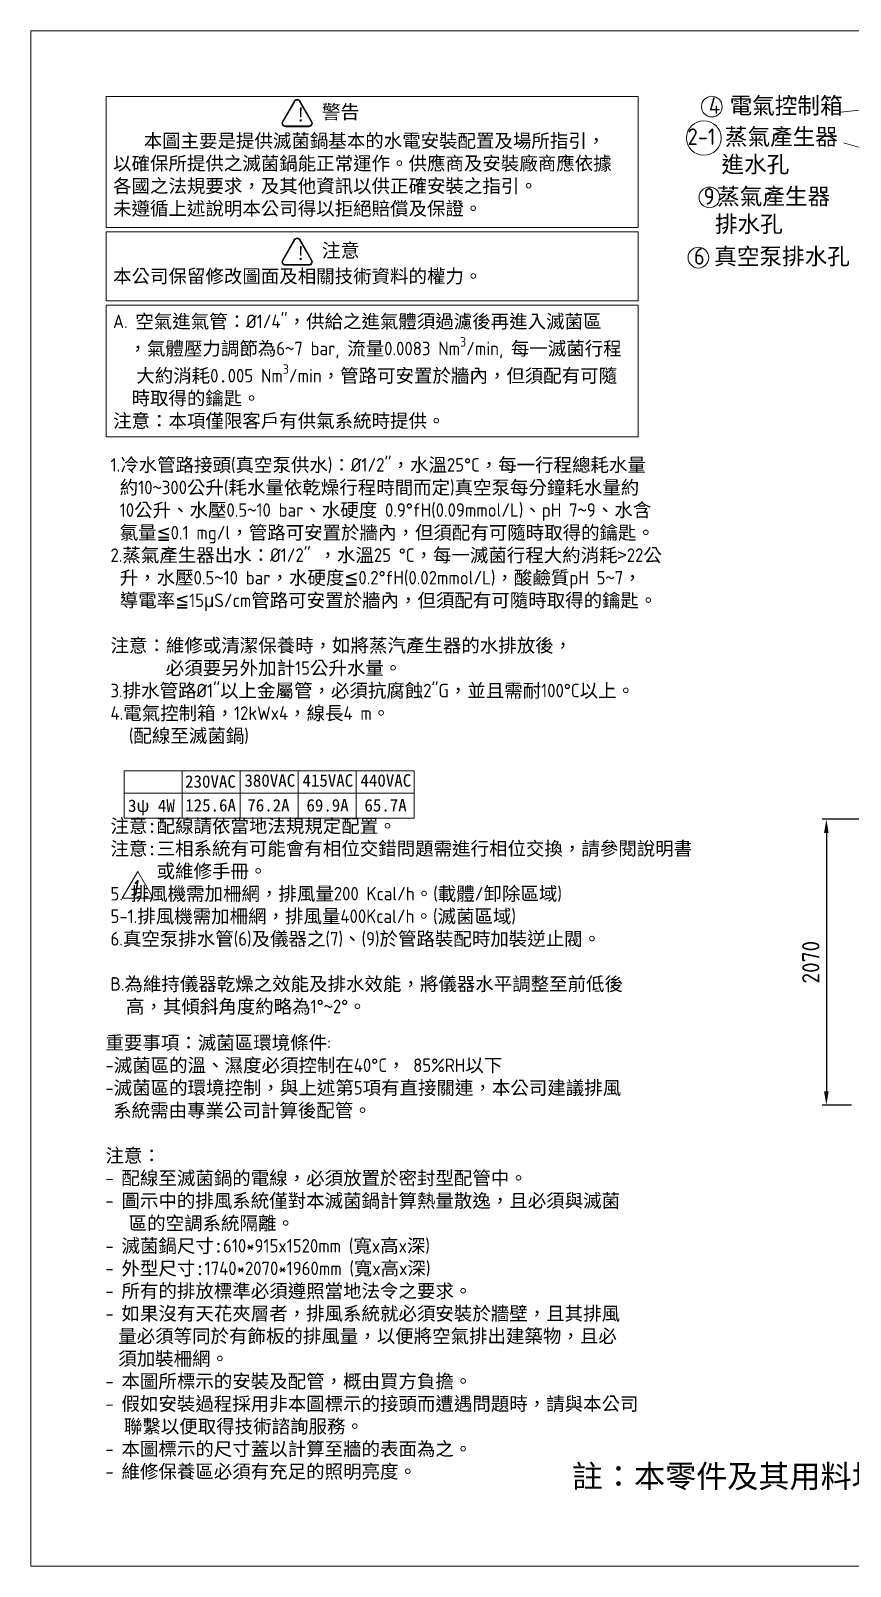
# Model space of a CAD drawing. Header units: millimetres. Extents: x -96603 to 124772, y -7961 to 11116.
# Drawn here: x 0 to 5933, y 0 to 11116 of the extents above; entities that cross this region are included whole.
import ezdxf

# ---------------------------------------------------------------- set-up
doc = ezdxf.new("R2010")
doc.units = ezdxf.units.MM
doc.layers.get('0').update_dxf_attribs({"lineweight": 15})
for name, color, linetype, lineweight in [('D', 3, 'Continuous', 13), ('F', 7, 'Continuous', 15), ('T', 4, 'Continuous', 15)]:
    doc.layers.add(name, color=color, linetype=linetype, lineweight=lineweight)
doc.styles.get("Standard").update_dxf_attribs({"font": 'KAIU.TTF'})
doc.styles.add('STU25', font='isocp2.shx')
doc.styles.add('Text', font='romans.shx', dxfattribs={"width": 0.8, "oblique": 10})
doc.dimstyles.new('STU25', dxfattribs={"dimscale": 50, "dimtxt": 2.5, "dimasz": 2, "dimexe": 0.6, "dimexo": 1, "dimgap": 1, "dimtad": 1, "dimdsep": 46, "dimtxsty": 'STU25', "dimcen": 2, "dimazin": 2, "dimtfac": 1, "dimtmove": 0, "dimatfit": 3, "dimfxl": 0, "dimtolj": 1, "dimtzin": 0, "dimarcsym": 0})

# ---------------------------------------------------------------- blocks, each defined once
blk = doc.blocks.new('*D6')
at = {"layer": 'D', "color": 0, "lineweight": -2, "transparency": 16777216}
for p, q in [((6741, 5408), (5730, 5408)), ((5760, 5308), (5760, 3438)), ((5941, 3338), (5730, 3338))]:
    blk.add_line(p, q, dxfattribs=at)
at = {"layer": 'D', "color": 0, "transparency": 16777216}
for points in [[(5743, 5308), (5776, 5308), (5760, 5408)], [(5743, 3438), (5776, 3438), (5760, 3338)]]:
    blk.add_solid(points, dxfattribs=at)
at = {"layer": 'Defpoints', "color": 0, "transparency": 16777216}
for p in [(6791, 5408), (5760, 3338), (5991, 3338)]:
    blk.add_point(p, dxfattribs=at)
at = {"layer": 'D', "color": 0, "transparency": 16777216, "insert": (5647, 4373), "char_height": 125, "attachment_point": 5, "rotation": 90, "style": 'STU25'}
blk.add_mtext('\\A1;2070', dxfattribs=at)

msp = doc.modelspace()

# ---------------------------------------------------------------- hatches: boundary and pattern name
at = {"layer": 'D'}
h = msp.add_hatch(color=11, dxfattribs=at)
edge = h.paths.add_edge_path()
edge.add_line((1907.187, 10606.817), (1821.828, 10458.971))
edge.add_arc((1843.479, 10446.471), 25, 149.9999999, 270)
edge.add_line((1843.479, 10421.471), (2014.197, 10421.471))
edge.add_arc((2014.197, 10446.471), 25, 270, 389.9999999)
edge.add_line((2035.848, 10458.971), (1950.489, 10606.817))
edge.add_arc((1928.838, 10594.317), 25, 30, 150)
edge = h.paths.add_edge_path(flags=16)
edge.add_arc((1928.838, 10594.317), 20, 30, 150)
edge.add_line((1911.518, 10604.317), (1826.159, 10456.471))
edge.add_arc((1843.479, 10446.471), 20, 149.9999999, 270)
edge.add_line((1843.479, 10426.471), (2014.197, 10426.471))
edge.add_arc((2014.197, 10446.471), 20, 270, 389.9999999)
edge.add_line((2031.518, 10456.471), (1946.159, 10604.317))
h = msp.add_hatch(color=11, dxfattribs=at)
edge = h.paths.add_edge_path()
edge.add_line((1907.187, 9603.983), (1821.828, 9456.137))
edge.add_arc((1843.479, 9443.637), 25, 149.9999999, 270)
edge.add_line((1843.479, 9418.637), (2014.197, 9418.637))
edge.add_arc((2014.197, 9443.637), 25, 270, 389.9999999)
edge.add_line((2035.848, 9456.137), (1950.489, 9603.983))
edge.add_arc((1928.838, 9591.483), 25, 30, 150)
edge = h.paths.add_edge_path(flags=16)
edge.add_arc((1928.838, 9591.483), 20, 30, 150)
edge.add_line((1911.518, 9601.483), (1826.159, 9453.637))
edge.add_arc((1843.479, 9443.637), 20, 149.9999999, 270)
edge.add_line((1843.479, 9423.637), (2014.197, 9423.637))
edge.add_arc((2014.197, 9443.637), 20, 270, 389.9999999)
edge.add_line((2031.518, 9453.637), (1946.159, 9601.483))

# ---------------------------------------------------------------- linework, layer by layer
at = {"layer": 'D', "color": 11}
for p, q in [((1907.187, 10606.817), (1821.828, 10458.971)), ((1911.518, 10604.317), (1826.159, 10456.471)), ((1946.159, 10604.317), (2031.518, 10456.471)), ((1950.489, 10606.817), (2035.848, 10458.971)), ((1843.479, 10426.471), (2014.197, 10426.471)), ((1843.479, 10421.471), (2014.197, 10421.471)), ((1907.187, 9603.983), (1821.828, 9456.137)), ((1911.518, 9601.483), (1826.159, 9453.637)), ((1946.159, 9601.483), (2031.518, 9453.637)), ((1950.489, 9603.983), (2035.848, 9456.137)), ((1843.479, 9423.637), (2014.197, 9423.637)), ((1843.479, 9418.637), (2014.197, 9418.637)), ((545.594, 9128.572), (4396.878, 9128.572)), ((545.594, 8177.098), (545.594, 9128.572)), ((4396.878, 9128.572), (4396.878, 8177.098)), ((4396.878, 8177.098), (545.594, 8177.098))]:
    msp.add_line(p, q, dxfattribs=at)
at = {"layer": 'D'}
for p, q in [((6466.464, 10595.172), (5864.074, 10526.194)), ((7313.229, 9890.288), (5884.831, 10304.669)), ((675.657, 5758.548), (675.657, 5416.493)), ((675.657, 5758.548), (2775.657, 5758.548)), ((1095.657, 5758.548), (1095.657, 5416.493)), ((1515.657, 5758.548), (1515.657, 5416.493)), ((1935.657, 5758.548), (1935.657, 5416.493)), ((2355.657, 5758.548), (2355.657, 5416.493)), ((2775.657, 5758.548), (2775.657, 5416.493)), ((675.657, 5596.493), (2775.657, 5596.493)), ((675.657, 5416.493), (2775.657, 5416.493))]:
    msp.add_line(p, q, dxfattribs=at)
at = {"layer": 'D', "color": 11}
for points in [[(545.594, 10639.488), (4396.878, 10640.305), (4396.878, 9691.861), (545.594, 9691.861)], [(545.594, 9659.362), (4396.878, 9659.362), (4396.878, 9161.766), (545.594, 9161.766)]]:
    msp.add_lwpolyline(points, close=True, dxfattribs=at)
at = {"layer": 'D'}
for centre, radius in [((4930.74, 10566.809), 75), ((4872.525, 10339.235), 125), ((4913.287, 9909.818), 75), ((4833.149, 9473.226), 75)]:
    msp.add_circle(centre, radius, dxfattribs=at)
at = {"layer": 'D', "color": 11}
for centre, radius, start, end in [((1928.838, 10594.317), 25, 30, 150), ((1928.838, 10594.317), 20, 30, 150), ((1843.479, 10446.471), 25, 149.9999999, 270), ((1843.479, 10446.471), 20, 149.9999999, 270), ((2014.197, 10446.471), 25, 270, 29.9999999), ((2014.197, 10446.471), 20, 270, 29.9999999), ((1928.838, 9591.483), 25, 30, 150), ((1928.838, 9591.483), 20, 30, 150), ((1843.479, 9443.637), 25, 149.9999999, 270), ((1843.479, 9443.637), 20, 149.9999999, 270), ((2014.197, 9443.637), 25, 270, 29.9999999), ((2014.197, 9443.637), 20, 270, 29.9999999)]:
    msp.add_arc(centre, radius, start, end, dxfattribs=at)
at = {"layer": 'F', "color": 6}
msp.add_lwpolyline([(0, 11116.226), (0, 0), (15810.943, 0), (15810.943, 11116.226)], close=True, dxfattribs=at)
at = {"layer": 'F', "color": 7}
msp.add_lwpolyline([(775.024, 5030.642), (662.913, 4836.461), (887.134, 4836.461)], close=True, dxfattribs=at)

# ---------------------------------------------------------------- texts
at = {"insert": (3917.375, 734.44), "char_height": 165.0076, "attachment_point": 1, "style": 'STU25'}
msp.add_mtext('{\\f標楷體|b0|i0|c136|p65;註：本零件及其用料均須符合}RoHS{\\f標楷體|b0|i0|c136|p65;指令。}', dxfattribs=at)
at = {"layer": 'D', "color": 11, "attachment_point": 1, "style": 'STU25'}
for s, insert, char_height in [('{\\f標楷體|b0|i0|c136|p65;!}', (1920.527, 10559.587), 100), ('{\\f標楷體|b0|i0|c136|p65;警告}', (2107.04, 10578.955), 100), ('\\A1;\\P  {\\f????|b0|i0|c0|p54;   \\f標楷體|b0|i0|c136|p65;本圖主要是提供滅菌鍋基本的水電安裝配置及場所指引，\\P以確保所提供之滅菌鍋能正常運作。供應商及安裝廠商應依據\\P各國之法規要求，及其他資訊以供正確安裝之指引。\\P未遵循上述說明本公司得以拒絕賠償及保證。\\P\\P\\P本公司保留修改圖面及相關技術資料的權力。\\P\\P}A. {\\f標楷體|b0|i0|c136|p65;空氣進氣管：}%%c1/4"{\\f標楷體|b0|i0|c136|p65;，供給之進氣體須過濾後再進入滅菌區\\P}  {\\f標楷體|b0|i0|c136|p65;，氣體壓力調節為}6{\\f標楷體|b0|i0|c136|p65;~}7 bar, {\\f標楷體|b0|i0|c136|p65;流量}0.0083 Nm{\\H0.7x;\\S3^ ;}/min, {\\f標楷體|b0|i0|c136|p65;每一滅菌行程\\P}   {\\f標楷體|b0|i0|c136|p65;大約消耗}0{\\f標楷體|b0|i0|c136|p65;.}005 Nm{\\H0.7x;\\S3^ ;}/min{\\f標楷體|b0|i0|c136|p65;，管路可安置於牆內，但須配有可隨\\P  時取得的鑰匙。\\P注意：本項僅限客戶有供氣系統時提供。}', (596.284, 10531.66), 98), ('{\\f標楷體|b0|i0|c136|p65;注意}', (2107.04, 9576.122), 100), ('{\\f標楷體|b0|i0|c136|p65;!}', (1920.527, 9556.754), 100), ('1.{\\fDFKai-SB|b0|i0|c136|p65;冷水管路接頭}({\\fDFKai-SB|b0|i0|c136|p65;真空泵供水}){\\fDFKai-SB|b0|i0|c136|p65;：}%%C1/2"{\\fDFKai-SB|b0|i0|c136|p65;，水溫}25%%DC{\\fDFKai-SB|b0|i0|c136|p65;，每一行程總耗水量\\P 約}10{\\fDFKai-SB|b0|i0|c136|p65;~}300{\\fDFKai-SB|b0|i0|c136|p65;公升}({\\fDFKai-SB|b0|i0|c136|p65;耗水量依乾燥行程時間而定}){\\fDFKai-SB|b0|i0|c136|p65;真空泵每分鐘耗水量約\\P }10{\\fDFKai-SB|b0|i0|c136|p65;公升、水壓}0.5{\\fDFKai-SB|b0|i0|c136|p65;~}10 bar{\\fDFKai-SB|b0|i0|c136|p65;、水硬度} 0.9%%DfH(0.09mmol/L){\\fDFKai-SB|b0|i0|c136|p65;、}pH 7{\\fDFKai-SB|b0|i0|c136|p65;~}9{\\fDFKai-SB|b0|i0|c136|p65;、水含\\P 氯量\\fPMingLiU|b0|i0|c136|p18;≦}0.1 mg/l{\\fDFKai-SB|b0|i0|c136|p65;，管路可安置於牆內，但須配有可隨時取得的鑰匙。}\\P2.{\\fDFKai-SB|b0|i0|c136|p65;蒸氣產生器出水：}%%C1/2" {\\fDFKai-SB|b0|i0|c136|p65;，水溫}25 %%DC{\\fDFKai-SB|b0|i0|c136|p65;，每一滅菌行程大約消耗>}22{\\fDFKai-SB|b0|i0|c136|p65;公\\P 升，水壓}0.5{\\fDFKai-SB|b0|i0|c136|p65;~}10 bar{\\fDFKai-SB|b0|i0|c136|p65;，水硬度\\fPMingLiU|b0|i0|c136|p18;≦}0.2%%DfH(0.02mmol/L){\\fDFKai-SB|b0|i0|c136|p65;，酸鹼質}pH 5{\\fDFKai-SB|b0|i0|c136|p65;~}7{\\fDFKai-SB|b0|i0|c136|p65;，\\P 導電率\\fPMingLiU|b0|i0|c136|p18;≦}15{\\fPMingLiU|b0|i0|c136|p16;μ}S/cm{\\fDFKai-SB|b0|i0|c136|p65;管路可安置於牆內，但須配有可隨時取得的鑰匙。\\P\\P注意：維修或清潔保養時，如將蒸汽產生器的水排放後，\\P      必須要另外加計}15{\\fDFKai-SB|b0|i0|c136|p65;公升水量。}\\P3.{\\fDFKai-SB|b0|i0|c136|p65;排水管路}%%C1"{\\fDFKai-SB|b0|i0|c136|p65;以上金屬管，必須抗腐蝕}2"G{\\fDFKai-SB|b0|i0|c136|p65;，並且需耐}100%%DC{\\fDFKai-SB|b0|i0|c136|p65;以上。} \\P4.{\\fDFKai-SB|b0|i0|c136|p65;電氣控制箱，}12kWx4{\\fDFKai-SB|b0|i0|c136|p65;，線長}4 m{\\fDFKai-SB|b0|i0|c136|p65;。\\P  }({\\fDFKai-SB|b0|i0|c136|p65;配線至滅菌鍋}) \\P\\P\\P\\P{\\fDFKai-SB|b0|i0|c136|p65;注意:配線請依當地法規規定配置。\\P\\fDFKai-SB|b0|i0|c136|p65;注意:三相系統有可能會有相位交錯問題需進行相位交換，請參閱說明書\\P     或維修手冊。}\\P5. {\\fDFKai-SB|b0|i0|c136|p65;排風機需加柵網，排風量}200 Kcal/h{\\fDFKai-SB|b0|i0|c136|p65;。}({\\fDFKai-SB|b0|i0|c136|p65;載體}/{\\fDFKai-SB|b0|i0|c136|p65;卸除區域})\\P5-1.{\\fDFKai-SB|b0|i0|c136|p65;排風機需加柵網，排風量}400Kcal/h{\\fDFKai-SB|b0|i0|c136|p65;。}({\\fDFKai-SB|b0|i0|c136|p65;滅菌區域})\\P6.{\\fDFKai-SB|b0|i0|c136|p65;真空泵排水管}(6){\\fDFKai-SB|b0|i0|c136|p65;及儀器之}(7){\\fDFKai-SB|b0|i0|c136|p65;、}(9){\\fDFKai-SB|b0|i0|c136|p65;於管路裝配時加裝逆止閥。\\P}\\PB.{\\fDFKai-SB|b0|i0|c136|p65;為維持儀器乾燥之效能及排水效能，將儀器水平調整至前低後}\\P  {\\fDFKai-SB|b0|i0|c136|p65;高，其傾斜角度約略為}1%%D{\\fDFKai-SB|b0|i0|c136|p65;~}2%%D{\\fDFKai-SB|b0|i0|c136|p65;。}', (577.626, 8022.153), 98), ('{\\f標楷體|b0|i0|c136|p65;230VAC}', (1117.549, 5726.152), 90), ('{\\f標楷體|b0|i0|c136|p65;380VAC}', (1547.009, 5733.575), 90), ('{\\f標楷體|b0|i0|c136|p65;415VAC}', (1967.009, 5733.575), 90), ('{\\f標楷體|b0|i0|c136|p65;440VAC}', (2387.009, 5733.575), 90), ('{\\f標楷體|b0|i0|c136|p65;3ψ 4W}', (704.227, 5550.906), 90), ('{\\fDFKai-SB|b0|i0|c136|p65;125.6A}', (1118.505, 5554.109), 90), ('{\\fDFKai-SB|b0|i0|c136|p65;76.2A}', (1567.917, 5554.109), 90), ('{\\fDFKai-SB|b0|i0|c136|p65;69.9A}', (1995.838, 5554.109), 90), ('{\\fDFKai-SB|b0|i0|c136|p65;65.7A}', (2415.651, 5554.109), 90), ('{\\fDFKai-SB|b0|i0|c136|p65;重要事項：滅菌區環境條件}:\\P-{\\fDFKai-SB|b0|i0|c136|p65;滅菌區的溫、濕度必須控制在}40%%DC{\\fDFKai-SB|b0|i0|c136|p65;，} 85%RH{\\fDFKai-SB|b0|i0|c136|p65;以下\\P}-{\\fDFKai-SB|b0|i0|c136|p65;滅菌區的環境控制，與上述第}5{\\fDFKai-SB|b0|i0|c136|p65;項有直接關連，本公司建議排風\\P} {\\fDFKai-SB|b0|i0|c136|p65;系統需由專業公司計算後配管。\\P\\P注意：\\P}- {\\fDFKai-SB|b0|i0|c136|p65;配線至滅菌鍋的電線，必須放置於密封型配管中。\\P}- {\\fDFKai-SB|b0|i0|c136|p65;圖示中的排風系統僅對本滅菌鍋計算熱量散逸，且必須與滅菌\\P}   {\\fDFKai-SB|b0|i0|c136|p65;區的空調系統隔離。\\P}- {\\fDFKai-SB|b0|i0|c136|p65;滅菌鍋尺寸:}610*915x1520mm ({\\fDFKai-SB|b0|i0|c136|p65;寬}x{\\fDFKai-SB|b0|i0|c136|p65;高}x{\\fDFKai-SB|b0|i0|c136|p65;深})\\P- {\\fDFKai-SB|b0|i0|c136|p65;外型尺寸:}1740*2070*1960mm ({\\fDFKai-SB|b0|i0|c136|p65;寬}x{\\fDFKai-SB|b0|i0|c136|p65;高}x{\\fDFKai-SB|b0|i0|c136|p65;深})\\P- {\\fDFKai-SB|b0|i0|c136|p65;所有的排放標準必須遵照當地法令之要求。\\P}- {\\fDFKai-SB|b0|i0|c136|p65;如果沒有天花夾層者，排風系統就必須安裝於牆壁，且其排風\\P} {\\f???|b0|i0|c0|p65; \\fDFKai-SB|b0|i0|c136|p65;量必須等同於有飾板的排風量，以便將空氣排出建築物，且必\\P} {\\f???|b0|i0|c0|p65; \\fDFKai-SB|b0|i0|c136|p65;須加裝柵網。\\P}- {\\fDFKai-SB|b0|i0|c136|p65;本圖所標示的安裝及配管，概由買方負擔。\\P}- {\\fDFKai-SB|b0|i0|c136|p65;假如安裝過程採用非本圖標示的接頭而遭遇問題時，請與本公司\\P  聯繫以便取得技術諮詢服務。\\P}- {\\fDFKai-SB|b0|i0|c136|p65;本圖標示的尺寸蓋以計算至牆的表面為之。\\P}- {\\fDFKai-SB|b0|i0|c136|p65;維修保養區必須有充足的照明亮度。}', (541.151, 3839.407), 98)]:
    msp.add_mtext(s, dxfattribs=dict(at, insert=insert, char_height=char_height))
at = {"layer": 'D', "char_height": 120, "attachment_point": 1}
for s, insert in [('{\\Fisocp2.shx;\\C3;4 \\f標楷體|b0|i0|c136|p65;電氣控制箱}', (4909.409, 10634.268)), ('{\\Fisocp3|c136;\\C3;2\\Fisocp2|c136;-1\\Fisocp3|c136; \\fDFKai-SB|b0|i0|c136|p65;蒸氣產生器\\P   進水孔}', (4755.457, 10409.055)), ('{\\Fisocp2|c136;\\C3;9\\f???|b0|i0|c0|p65;\\H0.4x; \\fDFKai-SB|b0|i0|c136|p65;\\H2.5x;蒸氣產生器\\P 排水孔}', (4871.564, 9977.342)), ('{\\Fisocp2.shx;\\C3;6 \\f標楷體|b0|i0|c136|p65;真空泵排水孔}', (4801.071, 9542.975))]:
    msp.add_mtext(s, dxfattribs=dict(at, insert=insert))
at = {"layer": 'T', "lineweight": 20, "style": 'Text', "oblique": 10, "width": 0.8}
msp.add_text('1', height=107.925, dxfattribs=at).set_placement((716.906, 4855.699))

# ---------------------------------------------------------------- dimensions: what is measured, and where the dimension line sits
at = {"layer": 'D'}
dim = msp.add_linear_dim(base=(5759.592, 3337.649), p1=(6790.931, 5407.649), p2=(5990.931, 3337.649), angle=90, dimstyle='STU25', dxfattribs=at)
dim.commit()
dim.dimension.update_dxf_attribs({"geometry": '*D6', "text_midpoint": (5759.592, 4372.649), "dimtype": 160})

doc.saveas('drawing.dxf')
